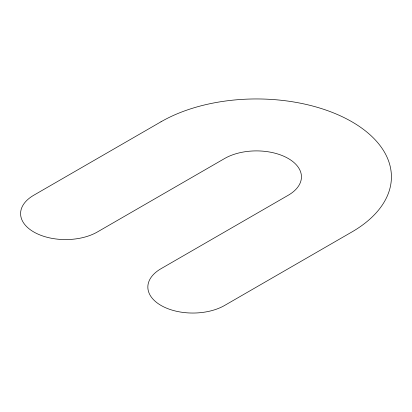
<?xml version="1.0" encoding="UTF-8"?>
<svg xmlns="http://www.w3.org/2000/svg" width="412" height="412" viewBox="0 0 412 412"><rect width="100%" height="100%" fill="white"/><g stroke="black" fill="none" stroke-linecap="round" stroke-linejoin="round"><path stroke-width="0.62" d="M161.02 121.772L33.769 195.237A44.99 25.977 0 0 0 33.769 231.971A44.99 25.977 0 0 0 97.392 231.971L224.643 158.502A44.99 25.977 0 0 1 288.266 158.502A44.99 25.977 0 0 1 288.266 195.237L161.02 268.701A44.99 25.977 0 0 0 161.02 305.436A44.99 25.977 0 0 0 224.643 305.436L351.889 231.971A134.966 77.925 0 0 0 351.889 121.772A134.966 77.925 0 0 0 161.02 121.772"/></g></svg>
